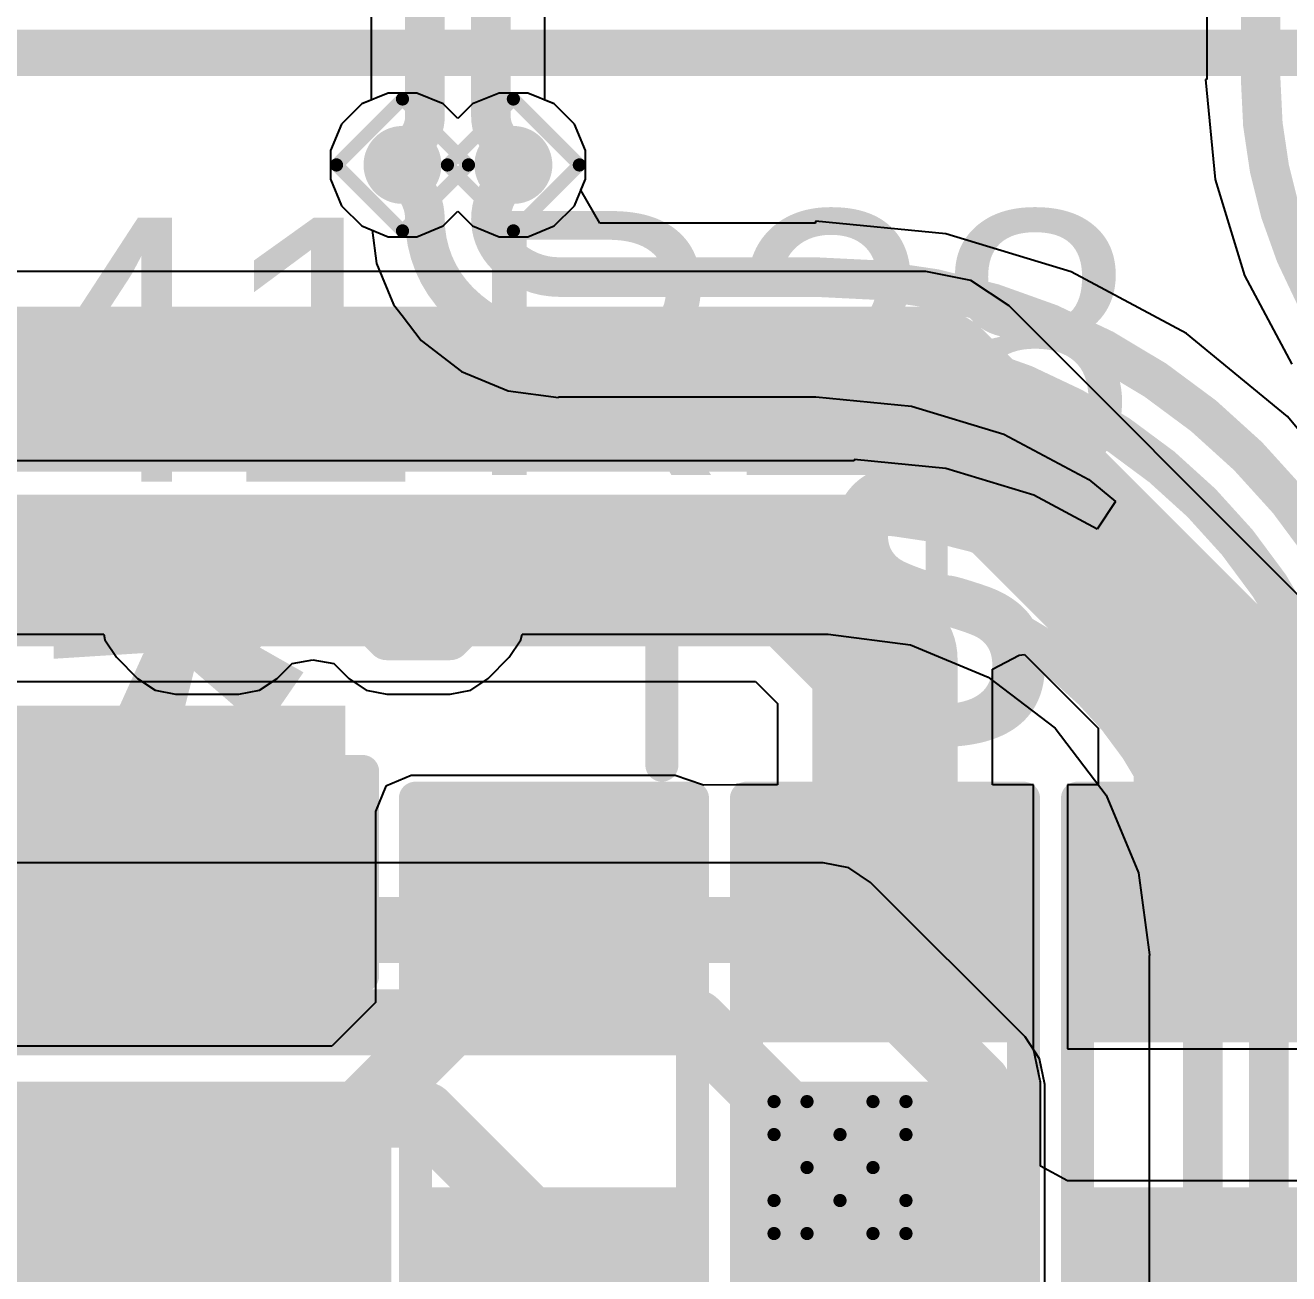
# Model space of a CAD drawing. Header units: inches. Extents: x -0.2 to 17.4, y -0.2 to 2.6.
# Drawn here: x 0.8295 to 1.021, y 0.4489 to 0.6382 of the extents above; entities that cross this region are included whole.
import ezdxf

# ---------------------------------------------------------------- set-up
doc = ezdxf.new("R2010")
doc.units = ezdxf.units.IN
doc.header["$MEASUREMENT"] = 0
for name, color, linetype in [('Bottom Layer', 5, 'Continuous'), ('Drill Drawing', 1, 'Continuous'), ('Top Layer', 1, 'Continuous'), ('Top Overlay', 2, 'Continuous'), ('Top Paste', 8, 'Continuous'), ('Top Solder', 216, 'Continuous'), ('Via Holes', 16, 'Continuous')]:
    doc.layers.add(name, color=color, linetype=linetype)
doc.styles.add('Arial', font='', dxfattribs={"height": 0.2})
doc.styles.add('Arial_Bold', font='', dxfattribs={"height": 0.2})
doc.styles.get('Arial').set_extended_font_data('Arial')
doc.styles.get('Arial_Bold').set_extended_font_data('Arial', bold=True)

# ---------------------------------------------------------------- blocks, each defined once
blk = doc.blocks.new('R___0603_3')
at = {"layer": 'Top Layer'}
for points in [[(-0.015, 0.0175), (-0.015, -0.0175), (-0.045, -0.0175), (-0.045, 0.0175)], [(0.045, 0.0175), (0.045, -0.0175), (0.015, -0.0175), (0.015, 0.0175)]]:
    blk.add_hatch(color=1, dxfattribs=at).paths.add_polyline_path(points)
at = {"layer": 'Top Paste'}
for points in [[(-0.015, 0.0175), (-0.015, -0.0175), (-0.045, -0.0175), (-0.045, 0.0175)], [(0.045, 0.0175), (0.045, -0.0175), (0.015, -0.0175), (0.015, 0.0175)]]:
    blk.add_hatch(color=8, dxfattribs=at).paths.add_polyline_path(points)
at = {"layer": 'Top Solder'}
for points in [[(-0.011, 0.0215), (-0.011, -0.0215), (-0.049, -0.0215), (-0.049, 0.0215)], [(0.049, 0.0215), (0.049, -0.0215), (0.011, -0.0215), (0.011, 0.0215)]]:
    blk.add_hatch(color=216, dxfattribs=at).paths.add_polyline_path(points)
at = {"layer": 'Top Overlay', "const_width": 0.005}
for points in [[(-0.048, -0.021), (-0.048, 0.021)], [(0.048, 0.021), (-0.048, 0.021)], [(0.048, -0.021), (0.048, 0.021)], [(0.048, -0.021), (-0.048, -0.021)]]:
    blk.add_lwpolyline(points, dxfattribs=at)
at = {"layer": 'Top Overlay', "const_width": 0.0025}
for points in [[(-0.04925, 0.021, 1), (-0.04675, 0.021, 1)], [(-0.04925, 0.021, 1), (-0.04675, 0.021, 1)], [(0.04675, 0.021, 1), (0.04925, 0.021, 1)], [(0.04675, 0.021, 1), (0.04925, 0.021, 1)], [(-0.04925, -0.021, 1), (-0.04675, -0.021, 1)], [(-0.04925, -0.021, 1), (-0.04675, -0.021, 1)], [(0.04675, -0.021, 1), (0.04925, -0.021, 1)], [(0.04675, -0.021, 1), (0.04925, -0.021, 1)]]:
    blk.add_lwpolyline(points, format="xyb", close=True, dxfattribs=at)
blk = doc.blocks.new('R___0603_24')
at = {"layer": 'Top Layer'}
for points in [[(-0.015, 0.0175), (-0.015, -0.0175), (-0.045, -0.0175), (-0.045, 0.0175)], [(0.045, 0.0175), (0.045, -0.0175), (0.015, -0.0175), (0.015, 0.0175)]]:
    blk.add_hatch(color=1, dxfattribs=at).paths.add_polyline_path(points)
at = {"layer": 'Top Paste'}
for points in [[(-0.015, 0.0175), (-0.015, -0.0175), (-0.045, -0.0175), (-0.045, 0.0175)], [(0.045, 0.0175), (0.045, -0.0175), (0.015, -0.0175), (0.015, 0.0175)]]:
    blk.add_hatch(color=8, dxfattribs=at).paths.add_polyline_path(points)
at = {"layer": 'Top Solder'}
for points in [[(-0.011, 0.0215), (-0.011, -0.0215), (-0.049, -0.0215), (-0.049, 0.0215)], [(0.049, 0.0215), (0.049, -0.0215), (0.011, -0.0215), (0.011, 0.0215)]]:
    blk.add_hatch(color=216, dxfattribs=at).paths.add_polyline_path(points)
at = {"layer": 'Top Overlay', "const_width": 0.005}
for points in [[(-0.048, 0.021), (0.048, 0.021)], [(-0.048, 0.021), (-0.048, -0.021)], [(0.048, 0.021), (0.048, -0.021)], [(-0.048, -0.021), (0.048, -0.021)]]:
    blk.add_lwpolyline(points, dxfattribs=at)
at = {"layer": 'Top Overlay', "const_width": 0.0025}
for points in [[(-0.04925, 0.021, 1), (-0.04675, 0.021, 1)], [(-0.04925, 0.021, 1), (-0.04675, 0.021, 1)], [(0.04675, 0.021, 1), (0.04925, 0.021, 1)], [(0.04675, 0.021, 1), (0.04925, 0.021, 1)], [(-0.04925, -0.021, 1), (-0.04675, -0.021, 1)], [(-0.04925, -0.021, 1), (-0.04675, -0.021, 1)], [(0.04675, -0.021, 1), (0.04925, -0.021, 1)], [(0.04675, -0.021, 1), (0.04925, -0.021, 1)]]:
    blk.add_lwpolyline(points, format="xyb", close=True, dxfattribs=at)
blk = doc.blocks.new('R___0603_29')
at = {"layer": 'Top Layer'}
for points in [[(-0.015, 0.0175), (-0.015, -0.0175), (-0.045, -0.0175), (-0.045, 0.0175)], [(0.045, 0.0175), (0.045, -0.0175), (0.015, -0.0175), (0.015, 0.0175)]]:
    blk.add_hatch(color=1, dxfattribs=at).paths.add_polyline_path(points)
at = {"layer": 'Top Paste'}
for points in [[(-0.015, 0.0175), (-0.015, -0.0175), (-0.045, -0.0175), (-0.045, 0.0175)], [(0.045, 0.0175), (0.045, -0.0175), (0.015, -0.0175), (0.015, 0.0175)]]:
    blk.add_hatch(color=8, dxfattribs=at).paths.add_polyline_path(points)
at = {"layer": 'Top Solder'}
for points in [[(-0.011, 0.0215), (-0.011, -0.0215), (-0.049, -0.0215), (-0.049, 0.0215)], [(0.049, 0.0215), (0.049, -0.0215), (0.011, -0.0215), (0.011, 0.0215)]]:
    blk.add_hatch(color=216, dxfattribs=at).paths.add_polyline_path(points)
at = {"layer": 'Top Overlay', "const_width": 0.005}
for points in [[(-0.048, 0.021), (0.048, 0.021)], [(-0.048, 0.021), (-0.048, -0.021)], [(0.048, 0.021), (0.048, -0.021)], [(-0.048, -0.021), (0.048, -0.021)]]:
    blk.add_lwpolyline(points, dxfattribs=at)
at = {"layer": 'Top Overlay', "const_width": 0.0025}
for points in [[(-0.04925, 0.021, 1), (-0.04675, 0.021, 1)], [(-0.04925, 0.021, 1), (-0.04675, 0.021, 1)], [(0.04675, 0.021, 1), (0.04925, 0.021, 1)], [(0.04675, 0.021, 1), (0.04925, 0.021, 1)], [(-0.04925, -0.021, 1), (-0.04675, -0.021, 1)], [(-0.04925, -0.021, 1), (-0.04675, -0.021, 1)], [(0.04675, -0.021, 1), (0.04925, -0.021, 1)], [(0.04675, -0.021, 1), (0.04925, -0.021, 1)]]:
    blk.add_lwpolyline(points, format="xyb", close=True, dxfattribs=at)
blk = doc.blocks.new('C___0603_81')
at = {"layer": 'Top Layer'}
for points in [[(-0.015, 0.0175), (-0.015, -0.0175), (-0.045, -0.0175), (-0.045, 0.0175)], [(0.045, 0.0175), (0.045, -0.0175), (0.015, -0.0175), (0.015, 0.0175)]]:
    blk.add_hatch(color=1, dxfattribs=at).paths.add_polyline_path(points)
at = {"layer": 'Top Paste'}
for points in [[(-0.015, 0.0175), (-0.015, -0.0175), (-0.045, -0.0175), (-0.045, 0.0175)], [(0.045, 0.0175), (0.045, -0.0175), (0.015, -0.0175), (0.015, 0.0175)]]:
    blk.add_hatch(color=8, dxfattribs=at).paths.add_polyline_path(points)
at = {"layer": 'Top Solder'}
for points in [[(-0.0126378, 0.0198622), (-0.0126378, -0.0198622), (-0.0473622, -0.0198622), (-0.0473622, 0.0198622)], [(0.0473622, 0.0198622), (0.0473622, -0.0198622), (0.0126378, -0.0198622), (0.0126378, 0.0198622)]]:
    blk.add_hatch(color=216, dxfattribs=at).paths.add_polyline_path(points)
at = {"layer": 'Top Overlay', "const_width": 0.005}
for points in [[(-0.018, 0.021), (-0.049, 0.021)], [(-0.049, -0.021), (-0.049, 0.021)], [(0.049, 0.021), (0.018, 0.021)], [(0.049, -0.021), (0.049, 0.021)], [(-0.018, -0.021), (-0.049, -0.021)], [(0.049, -0.021), (0.018, -0.021)]]:
    blk.add_lwpolyline(points, dxfattribs=at)
at = {"layer": 'Top Overlay', "const_width": 0.0025}
for points in [[(-0.05025, 0.021, 1), (-0.04775, 0.021, 1)], [(-0.05025, 0.021, 1), (-0.04775, 0.021, 1)], [(-0.01925, 0.021, 1), (-0.01675, 0.021, 1)], [(0.01675, 0.021, 1), (0.01925, 0.021, 1)], [(0.04775, 0.021, 1), (0.05025, 0.021, 1)], [(0.04775, 0.021, 1), (0.05025, 0.021, 1)], [(-0.05025, -0.021, 1), (-0.04775, -0.021, 1)], [(-0.05025, -0.021, 1), (-0.04775, -0.021, 1)], [(-0.01925, -0.021, 1), (-0.01675, -0.021, 1)], [(0.01675, -0.021, 1), (0.01925, -0.021, 1)], [(0.04775, -0.021, 1), (0.05025, -0.021, 1)], [(0.04775, -0.021, 1), (0.05025, -0.021, 1)]]:
    blk.add_lwpolyline(points, format="xyb", close=True, dxfattribs=at)
blk = doc.blocks.new('C___0603_82')
at = {"layer": 'Top Layer'}
for points in [[(-0.015, 0.0175), (-0.015, -0.0175), (-0.045, -0.0175), (-0.045, 0.0175)], [(0.045, 0.0175), (0.045, -0.0175), (0.015, -0.0175), (0.015, 0.0175)]]:
    blk.add_hatch(color=1, dxfattribs=at).paths.add_polyline_path(points)
at = {"layer": 'Top Paste'}
for points in [[(-0.015, 0.0175), (-0.015, -0.0175), (-0.045, -0.0175), (-0.045, 0.0175)], [(0.045, 0.0175), (0.045, -0.0175), (0.015, -0.0175), (0.015, 0.0175)]]:
    blk.add_hatch(color=8, dxfattribs=at).paths.add_polyline_path(points)
at = {"layer": 'Top Solder'}
for points in [[(-0.0126378, 0.0198622), (-0.0126378, -0.0198622), (-0.0473622, -0.0198622), (-0.0473622, 0.0198622)], [(0.0473622, 0.0198622), (0.0473622, -0.0198622), (0.0126378, -0.0198622), (0.0126378, 0.0198622)]]:
    blk.add_hatch(color=216, dxfattribs=at).paths.add_polyline_path(points)
at = {"layer": 'Top Overlay', "const_width": 0.005}
for points in [[(-0.049, -0.021), (-0.049, 0.021)], [(-0.018, 0.021), (-0.049, 0.021)], [(0.049, 0.021), (0.018, 0.021)], [(0.049, -0.021), (0.049, 0.021)], [(-0.018, -0.021), (-0.049, -0.021)], [(0.049, -0.021), (0.018, -0.021)]]:
    blk.add_lwpolyline(points, dxfattribs=at)
at = {"layer": 'Top Overlay', "const_width": 0.0025}
for points in [[(-0.05025, 0.021, 1), (-0.04775, 0.021, 1)], [(-0.05025, 0.021, 1), (-0.04775, 0.021, 1)], [(-0.01925, 0.021, 1), (-0.01675, 0.021, 1)], [(0.01675, 0.021, 1), (0.01925, 0.021, 1)], [(0.04775, 0.021, 1), (0.05025, 0.021, 1)], [(0.04775, 0.021, 1), (0.05025, 0.021, 1)], [(-0.05025, -0.021, 1), (-0.04775, -0.021, 1)], [(-0.05025, -0.021, 1), (-0.04775, -0.021, 1)], [(-0.01925, -0.021, 1), (-0.01675, -0.021, 1)], [(0.01675, -0.021, 1), (0.01925, -0.021, 1)], [(0.04775, -0.021, 1), (0.05025, -0.021, 1)], [(0.04775, -0.021, 1), (0.05025, -0.021, 1)]]:
    blk.add_lwpolyline(points, format="xyb", close=True, dxfattribs=at)

msp = doc.modelspace()

# ---------------------------------------------------------------- hatches: boundary and pattern name
at = {"layer": 'Bottom Layer'}
h = msp.add_hatch(color=5, dxfattribs=at)
edge = h.paths.add_edge_path()
edge.add_arc((0.8866796, 0.617), 0.0059055, 0, 360)
h = msp.add_hatch(color=5, dxfattribs=at)
edge = h.paths.add_edge_path()
edge.add_arc((0.9034906, 0.617), 0.0059055, 0, 360)
h = msp.add_hatch(color=5, dxfattribs=at)
edge = h.paths.add_edge_path()
edge.add_arc((0.953, 0.465), 0.011811, 0, 360)
at = {"layer": 'Top Layer'}
h = msp.add_hatch(color=1, dxfattribs=at)
edge = h.paths.add_edge_path()
edge.add_arc((0.8866796, 0.617), 0.0059055, 0, 360)
h = msp.add_hatch(color=1, dxfattribs=at)
edge = h.paths.add_edge_path()
edge.add_arc((0.9034906, 0.617), 0.0059055, 0, 360)
for points in [[(0.791, 0.49), (0.878, 0.49), (0.878, 0.535), (0.791, 0.535)], [(0.888, 0.483), (0.928, 0.483), (0.928, 0.519), (0.888, 0.519)], [(0.888, 0.488), (0.928, 0.488), (0.928, 0.519), (0.888, 0.519)], [(0.745, 0.43), (0.885, 0.43), (0.885, 0.478), (0.745, 0.478)], [(0.941, 0.428), (0.978, 0.428), (0.978, 0.478), (0.941, 0.478)]]:
    msp.add_hatch(color=1, dxfattribs=at).paths.add_polyline_path(points)
h = msp.add_hatch(color=1, dxfattribs=at)
edge = h.paths.add_edge_path()
edge.add_arc((0.953, 0.465), 0.011811, 0, 360)
at = {"layer": 'Via Holes'}
h = msp.add_hatch(color=7, dxfattribs=at)
edge = h.paths.add_edge_path()
edge.add_arc((0.8866796, 0.617), 0.003937, 0, 360)
h = msp.add_hatch(color=7, dxfattribs=at)
edge = h.paths.add_edge_path()
edge.add_arc((0.9034906, 0.617), 0.003937, 0, 360)
h = msp.add_hatch(color=7, dxfattribs=at)
edge = h.paths.add_edge_path()
edge.add_arc((0.953, 0.465), 0.0059055, 0, 360)

# ---------------------------------------------------------------- linework, layer by layer
at = {"layer": 'Bottom Layer'}
for p, q in [((0.8845104, 0.6279055), (0.8805021, 0.6262453)), ((0.8888488, 0.6279055), (0.8845104, 0.6279055)), ((0.8928571, 0.6262453), (0.8888488, 0.6279055)), ((0.9013214, 0.6279055), (0.8973131, 0.6262453)), ((0.9056598, 0.6279055), (0.9013214, 0.6279055)), ((0.9096681, 0.6262453), (0.9056598, 0.6279055)), ((0.8805021, 0.6262453), (0.8774343, 0.6231775)), ((0.8950851, 0.6240173), (0.8928571, 0.6262453)), ((0.8973131, 0.6262453), (0.8950851, 0.6240173)), ((0.9127359, 0.6231775), (0.9096681, 0.6262453)), ((0.8774343, 0.6231775), (0.8757741, 0.6191692)), ((0.9143961, 0.6191692), (0.9127359, 0.6231775)), ((0.8757741, 0.6191692), (0.8757741, 0.6148308)), ((0.9143961, 0.6148308), (0.9143961, 0.6191692)), ((0.8757741, 0.6148308), (0.8774343, 0.6108225)), ((0.9137027, 0.6131568), (0.9143961, 0.6148308)), ((0.916584, 0.6081894), (0.9137027, 0.6131568)), ((0.8774343, 0.6108225), (0.8805021, 0.6077547)), ((0.8805021, 0.6077547), (0.8820814, 0.6071006)), ((0.9166317, 0.6081567), (0.916584, 0.6081894)), ((0.9493016, 0.6081567), (0.9166317, 0.6081567)), ((0.969042, 0.6065429), (0.9493016, 0.6084872)), ((0.9493016, 0.6084872), (0.9493016, 0.6081567)), ((0.8820814, 0.6071006), (0.8827435, 0.6020712)), ((0.9880237, 0.6007849), (0.969042, 0.6065429)), ((0.8827435, 0.6020712), (0.8853209, 0.5958488)), ((1.0055174, 0.5914343), (0.9880237, 0.6007849)), ((0.8853209, 0.5958488), (0.886606, 0.594174)), ((0.886606, 0.594174), (0.889506, 0.5903763)), ((0.889506, 0.5903763), (0.8895068, 0.5903752)), ((0.8895068, 0.5903752), (0.8895069, 0.5903753)), ((0.8895069, 0.5903753), (0.8956073, 0.5856943)), ((1.0208507, 0.5788506), (1.0055174, 0.5914343)), ((0.8956073, 0.5856943), (0.9027115, 0.5827517)), ((0.9027115, 0.5827517), (0.9103352, 0.581748)), ((0.9103352, 0.581748), (0.9103352, 0.5818433)), ((0.9103352, 0.5818433), (0.9493016, 0.5818433)), ((0.9493016, 0.5818433), (0.9493544, 0.5818538)), ((0.9493544, 0.5818538), (0.963847, 0.5804264)), ((0.963847, 0.5804264), (0.9778335, 0.5761836)), ((1.0334344, 0.5635173), (1.0208507, 0.5788506)), ((0.9778335, 0.5761836), (0.9907235, 0.5692938)), ((0.9551423, 0.5721567), (0.8014853, 0.5721567)), ((0.9690329, 0.5709748), (0.9551423, 0.5723429)), ((0.9551423, 0.5723429), (0.9551423, 0.5721567)), ((0.9823896, 0.5669231), (0.9690329, 0.5709748)), ((0.9907235, 0.5692938), (0.9947625, 0.5659791)), ((0.9919712, 0.5618016), (0.9823896, 0.5669231)), ((0.9947625, 0.5659791), (0.9919712, 0.5618016)), ((0.8014353, 0.5458433), (0.8413906, 0.5458433)), ((0.8413906, 0.5458433), (0.8415587, 0.5449981)), ((0.9046303, 0.5449982), (0.9047984, 0.5458433)), ((0.9047984, 0.5458433), (0.9510001, 0.5458433)), ((0.9510001, 0.5458433), (0.9512276, 0.5458886)), ((0.9512276, 0.5458886), (0.9636611, 0.5442516)), ((0.8415587, 0.5449981), (0.8433268, 0.5423519)), ((0.9028622, 0.5423519), (0.9046303, 0.5449982)), ((0.9636611, 0.5442516), (0.9754593, 0.5393647)), ((0.8433268, 0.5423519), (0.8465266, 0.5391522)), ((0.8996622, 0.5391519), (0.9028619, 0.5423517)), ((0.9028619, 0.5423517), (0.9028622, 0.5423519)), ((0.8676622, 0.5391519), (0.8699337, 0.5414235)), ((0.8699337, 0.5414235), (0.8730945, 0.5419676)), ((0.8730945, 0.5419676), (0.8762553, 0.5414235)), ((0.8762553, 0.5414235), (0.8785266, 0.5391522)), ((0.8465266, 0.5391522), (0.8465268, 0.5391519)), ((0.8465268, 0.5391519), (0.8491731, 0.5373838)), ((0.865016, 0.5373838), (0.8676622, 0.5391519)), ((0.8785266, 0.5391522), (0.8785268, 0.5391519)), ((0.8785268, 0.5391519), (0.8811731, 0.5373838)), ((0.897016, 0.5373838), (0.8996622, 0.5391519)), ((0.9754593, 0.5393647), (0.9855907, 0.5315906)), ((0.8491731, 0.5373838), (0.8522945, 0.5367628)), ((0.8522945, 0.5367628), (0.852295, 0.5367629)), ((0.852295, 0.5367629), (0.861894, 0.5367629)), ((0.861894, 0.5367629), (0.8618945, 0.5367628)), ((0.8618945, 0.5367628), (0.865016, 0.5373838)), ((0.8811731, 0.5373838), (0.8842945, 0.5367628)), ((0.8842945, 0.5367628), (0.884295, 0.5367629)), ((0.884295, 0.5367629), (0.893894, 0.5367629)), ((0.893894, 0.5367629), (0.8938945, 0.5367628)), ((0.8938945, 0.5367628), (0.897016, 0.5373838)), ((0.9855907, 0.5315906), (0.9933648, 0.5214592)), ((0.9933648, 0.5214592), (0.9982517, 0.509661)), ((0.9504311, 0.5111959), (0.7350222, 0.5111959)), ((0.9543329, 0.5104198), (0.9504311, 0.5111959)), ((0.9576407, 0.5082096), (0.9543329, 0.5104198)), ((0.9982517, 0.509661), (0.9998887, 0.4972275)), ((0.9810515, 0.4847988), (0.9576407, 0.5082096)), ((0.9998887, 0.4972275), (0.9998434, 0.497)), ((0.9998434, 0.497), (0.9998434, 0.4047015)), ((0.9832617, 0.481491), (0.9810515, 0.4847988)), ((0.9840378, 0.4775892), (0.9832617, 0.481491)), ((0.9840378, 0.3981921), (0.9840378, 0.4775892))]:
    msp.add_line(p, q, dxfattribs=at)
at = {"layer": 'Bottom Layer', "const_width": 0.006}
for points in [[(0.8877915, 0.6143155, -0.198912367379658), (0.8866796, 0.617)], [(0.9034906, 0.617, -0.1989075266992258), (0.9023787, 0.6143156)], [(0.8877915, 0.6143156, -0.198912367379658), (0.8900851, 0.6087784)], [(0.9000851, 0.6088157, -0.198912367379658), (0.9023523, 0.6142892)], [(0.8952338, 0.5963184, -0.198912367379658), (0.8900851, 0.6087486)], [(0.9023524, 0.6033421, -0.198912367379658), (0.9000851, 0.6088157)], [(0.9104207, 0.6, -0.198912367379658), (0.9023524, 0.603342)], [(0.9493016, 0.6, -0.4142135623730951), (1.0420001, 0.5073015)], [(0.9103352, 0.59, -0.198912367379658), (0.8953418, 0.5962104)], [(0.9493016, 0.59, -0.4142135623730951), (1.0320001, 0.5073015)], [(0.9551423, 0.564, -0.4142135623730951), (1.0180001, 0.5011422)], [(0.9510001, 0.554, -0.4142135623730951), (1.0080001, 0.497)]]:
    msp.add_lwpolyline(points, format="xyb", dxfattribs=at)
at = {"layer": 'Bottom Layer'}
for points, const_width in [([(0.8851796, 0.617, 1), (0.8881796, 0.617, 1)], 0.003), ([(0.9019906, 0.617, 1), (0.9049906, 0.617, 1)], 0.003), ([(0.8862915, 0.6143156, 1), (0.8892915, 0.6143156, 1)], 0.003), ([(0.8862915, 0.6143155, 1), (0.8892915, 0.6143155, 1)], 0.003), ([(0.9008523, 0.6142892, 1), (0.9038523, 0.6142892, 1)], 0.003), ([(0.9008523, 0.6142892, 1), (0.9038523, 0.6142892, 1)], 0.003), ([(0.9008787, 0.6143156, 1), (0.9038787, 0.6143156, 1)], 0.003), ([(0.9008787, 0.6143156, 1), (0.9038787, 0.6143156, 1)], 0.003), ([(0.8885851, 0.6087784, 1), (0.8915851, 0.6087784, 1)], 0.003), ([(0.8885851, 0.6087784, 1), (0.8915851, 0.6087784, 1)], 0.003), ([(0.8885851, 0.6087486, 1), (0.8915851, 0.6087486, 1)], 0.003), ([(0.8885851, 0.6087486, 1), (0.8915851, 0.6087486, 1)], 0.003), ([(0.8985851, 0.6088157, 1), (0.9015851, 0.6088157, 1)], 0.003), ([(0.8985851, 0.6088157, 1), (0.9015851, 0.6088157, 1)], 0.003), ([(0.9008524, 0.6033421, 1), (0.9038524, 0.6033421, 1)], 0.003), ([(0.9008524, 0.603342, 1), (0.9038524, 0.603342, 1)], 0.003), ([(0.9089207, 0.6, 1), (0.9119207, 0.6, 1)], 0.003), ([(0.9089207, 0.6, 1), (0.9119207, 0.6, 1)], 0.003), ([(0.9478016, 0.6, 1), (0.9508016, 0.6, 1)], 0.003), ([(0.9478016, 0.6, 1), (0.9508016, 0.6, 1)], 0.003), ([(0.8937338, 0.5963184, 1), (0.8967338, 0.5963184, 1)], 0.003), ([(0.8937339, 0.5963184, 1), (0.8967339, 0.5963184, 1)], 0.003), ([(0.8938418, 0.5962105, 1), (0.8968418, 0.5962105, 1)], 0.003), ([(0.8938418, 0.5962104, 1), (0.8968418, 0.5962104, 1)], 0.003), ([(0.9088352, 0.59, 1), (0.9118352, 0.59, 1)], 0.003), ([(0.9088352, 0.59, 1), (0.9118352, 0.59, 1)], 0.003), ([(0.9478016, 0.59, 1), (0.9508016, 0.59, 1)], 0.003), ([(0.9478016, 0.59, 1), (0.9508016, 0.59, 1)], 0.003), ([(0.9536423, 0.564, 1), (0.9566423, 0.564, 1)], 0.003), ([(0.9536423, 0.564, 1), (0.9566423, 0.564, 1)], 0.003), ([(0.8355, 0.554, 1), (0.8385, 0.554, 1)], 0.003), ([(0.8355, 0.554, 1), (0.8385, 0.554, 1)], 0.003), ([(0.8440798, 0.554, 1), (0.8470798, 0.554, 1)], 0.003), ([(0.8440798, 0.554, 1), (0.8470798, 0.554, 1)], 0.003), ([(0.8667945, 0.554, 1), (0.8697945, 0.554, 1)], 0.003), ([(0.8667945, 0.554, 1), (0.8697945, 0.554, 1)], 0.003), ([(0.8763945, 0.554, 1), (0.8793945, 0.554, 1)], 0.003), ([(0.8763945, 0.554, 1), (0.8793945, 0.554, 1)], 0.003), ([(0.8991092, 0.554, 1), (0.9021092, 0.554, 1)], 0.003), ([(0.8991092, 0.554, 1), (0.9021092, 0.554, 1)], 0.003), ([(0.9021097, 0.554, 1), (0.9051097, 0.554, 1)], 0.003), ([(0.9021097, 0.554, 1), (0.9051097, 0.554, 1)], 0.003), ([(0.9495001, 0.554, 1), (0.9525001, 0.554, 1)], 0.003), ([(0.9495001, 0.554, 1), (0.9525001, 0.554, 1)], 0.003), ([(0.8635945, 0.5508, 1), (0.8665945, 0.5508, 1)], 0.003), ([(0.8635945, 0.5508, 1), (0.8665945, 0.5508, 1)], 0.003), ([(0.8795945, 0.5508, 1), (0.8825945, 0.5508, 1)], 0.003), ([(0.8795945, 0.5508, 1), (0.8825945, 0.5508, 1)], 0.003), ([(0.8475945, 0.5504853, 1), (0.8505945, 0.5504853, 1)], 0.003), ([(0.8475945, 0.5504853, 1), (0.8505945, 0.5504853, 1)], 0.003), ([(0.8955945, 0.5504853, 1), (0.8985945, 0.5504853, 1)], 0.003), ([(0.8955945, 0.5504853, 1), (0.8985945, 0.5504853, 1)], 0.003), ([(0.8475945, 0.5481196, 1), (0.8505945, 0.5481196, 1)], 0.003), ([(0.8475945, 0.5481196, 1), (0.8505945, 0.5481196, 1)], 0.003), ([(0.8635945, 0.5481196, 1), (0.8665945, 0.5481196, 1)], 0.003), ([(0.8635945, 0.5481196, 1), (0.8665945, 0.5481196, 1)], 0.003), ([(0.8795945, 0.5481196, 1), (0.8825945, 0.5481196, 1)], 0.003), ([(0.8795945, 0.5481196, 1), (0.8825945, 0.5481196, 1)], 0.003), ([(0.8955945, 0.5481196, 1), (0.8985945, 0.5481196, 1)], 0.003), ([(0.8955945, 0.5481196, 1), (0.8985945, 0.5481196, 1)], 0.003), ([(0.8507945, 0.5449196, 1), (0.8537945, 0.5449196, 1)], 0.003), ([(0.8507945, 0.5449196, 1), (0.8537945, 0.5449196, 1)], 0.003), ([(0.8603945, 0.5449196, 1), (0.8633945, 0.5449196, 1)], 0.003), ([(0.8603945, 0.5449196, 1), (0.8633945, 0.5449196, 1)], 0.003), ([(0.8827945, 0.5449196, 1), (0.8857945, 0.5449196, 1)], 0.003), ([(0.8827945, 0.5449196, 1), (0.8857945, 0.5449196, 1)], 0.003), ([(0.8923945, 0.5449196, 1), (0.8953945, 0.5449196, 1)], 0.003), ([(0.8923945, 0.5449196, 1), (0.8953945, 0.5449196, 1)], 0.003), ([(0.9479311, 0.501, 1), (0.9529311, 0.501, 1)], 0.005), ([(0.9479311, 0.501, 1), (0.9529311, 0.501, 1)], 0.005), ([(1.0165001, 0.5011422, 1), (1.0195001, 0.5011422, 1)], 0.003), ([(1.0165001, 0.5011422, 1), (1.0195001, 0.5011422, 1)], 0.003), ([(1.0065001, 0.497, 1), (1.0095001, 0.497, 1)], 0.003), ([(1.0065001, 0.497, 1), (1.0095001, 0.497, 1)], 0.003), ([(0.9285, 0.487, 1), (0.9335, 0.487, 1)], 0.005), ([(0.9285, 0.487, 1), (0.9335, 0.487, 1)], 0.005), ([(0.9713419, 0.4775892, 1), (0.9763419, 0.4775892, 1)], 0.005), ([(0.9713419, 0.4775892, 1), (0.9763419, 0.4775892, 1)], 0.005), ([(0.8875, 0.473, 1), (0.8925, 0.473, 1)], 0.005), ([(0.8875, 0.473, 1), (0.8925, 0.473, 1)], 0.005), ([(0.9505, 0.465, 1), (0.9555, 0.465, 1)], 0.005), ([(0.8549579, 0.459, 1), (0.8599579, 0.459, 1)], 0.005), ([(0.8549579, 0.459, 1), (0.8599579, 0.459, 1)], 0.005)]:
    msp.add_lwpolyline(points, format="xyb", close=True, dxfattribs=dict(at, const_width=const_width))
for points, const_width in [([(0.9023523, 0.6142892), (0.9023787, 0.6143156)], 0.006), ([(0.8900851, 0.6087486), (0.8900851, 0.6087784)], 0.006), ([(0.9104207, 0.6), (0.9493016, 0.6)], 0.006), ([(0.8952339, 0.5963184), (0.8953418, 0.5962105)], 0.006), ([(0.9103352, 0.59), (0.9493016, 0.59)], 0.006), ([(0.8014853, 0.564), (0.9551423, 0.564)], 0.006), ([(0.8014353, 0.554), (0.837, 0.554)], 0.006), ([(0.837, 0.554), (0.8455798, 0.554)], 0.006), ([(0.8455798, 0.554), (0.8490945, 0.5504853)], 0.006), ([(0.8650945, 0.5508), (0.8682945, 0.554)], 0.006), ([(0.8682945, 0.554), (0.8778945, 0.554)], 0.006), ([(0.8778945, 0.554), (0.8810945, 0.5508)], 0.006), ([(0.8970945, 0.5504853), (0.9006092, 0.554)], 0.006), ([(0.9006092, 0.554), (0.9036097, 0.554)], 0.006), ([(0.9036097, 0.554), (0.9510001, 0.554)], 0.006), ([(0.8650945, 0.5481196), (0.8650945, 0.5508)], 0.006), ([(0.8810945, 0.5481196), (0.8810945, 0.5508)], 0.006), ([(0.8490945, 0.5481196), (0.8490945, 0.5504853)], 0.006), ([(0.8970945, 0.5481196), (0.8970945, 0.5504853)], 0.006), ([(0.8490945, 0.5481196), (0.8522945, 0.5449196)], 0.006), ([(0.8618945, 0.5449196), (0.8650945, 0.5481196)], 0.006), ([(0.8810945, 0.5481196), (0.8842945, 0.5449196)], 0.006), ([(0.8938945, 0.5449196), (0.8970945, 0.5481196)], 0.006), ([(0.8522945, 0.5449196), (0.8618945, 0.5449196)], 0.006), ([(0.8842945, 0.5449196), (0.8938945, 0.5449196)], 0.006), ([(0.7307989, 0.501), (0.9504311, 0.501)], 0.01), ([(0.9504311, 0.501), (0.9738419, 0.4775892)], 0.01), ([(1.0180001, 0.3867732), (1.0180001, 0.5011422)], 0.006), ([(1.0080001, 0.4023632), (1.0080001, 0.497)], 0.006), ([(0.725, 0.487), (0.931, 0.487)], 0.01), ([(0.931, 0.487), (0.953, 0.465)], 0.01), ([(0.9738419, 0.368206), (0.9738419, 0.4775892)], 0.01), ([(0.501, 0.473), (0.89, 0.473)], 0.01), ([(0.89, 0.473), (0.951, 0.412)], 0.01), ([(0.467, 0.459), (0.8574579, 0.459)], 0.01), ([(0.8574579, 0.459), (0.9482519, 0.368206)], 0.01)]:
    msp.add_lwpolyline(points, dxfattribs=dict(at, const_width=const_width))
at = {"layer": 'Drill Drawing', "const_width": 0.002}
for points in [[(0.8766796, 0.617), (0.8866796, 0.627)], [(0.8866796, 0.627), (0.8966796, 0.617)], [(0.8934906, 0.617), (0.9034906, 0.627)], [(0.9034906, 0.627), (0.9134906, 0.617)], [(0.8766796, 0.617), (0.8866796, 0.607)], [(0.8866796, 0.607), (0.8966796, 0.617)], [(0.8934906, 0.617), (0.9034906, 0.607)], [(0.9034906, 0.607), (0.9134906, 0.617)], [(0.943, 0.47), (0.943, 0.475)], [(0.943, 0.475), (0.948, 0.475)], [(0.948, 0.475), (0.953, 0.47)], [(0.953, 0.47), (0.958, 0.475)], [(0.958, 0.475), (0.963, 0.475)], [(0.963, 0.47), (0.963, 0.475)], [(0.943, 0.47), (0.948, 0.465)], [(0.958, 0.465), (0.963, 0.47)], [(0.943, 0.46), (0.948, 0.465)], [(0.958, 0.465), (0.963, 0.46)], [(0.943, 0.455), (0.943, 0.46)], [(0.948, 0.455), (0.953, 0.46)], [(0.953, 0.46), (0.958, 0.455)], [(0.963, 0.455), (0.963, 0.46)], [(0.943, 0.455), (0.948, 0.455)], [(0.958, 0.455), (0.963, 0.455)]]:
    msp.add_lwpolyline(points, dxfattribs=at)
at = {"layer": 'Drill Drawing', "const_width": 0.001}
for points in [[(0.8861796, 0.627, 1), (0.8871796, 0.627, 1)], [(0.8861796, 0.627, 1), (0.8871796, 0.627, 1)], [(0.9029906, 0.627, 1), (0.9039906, 0.627, 1)], [(0.9029906, 0.627, 1), (0.9039906, 0.627, 1)], [(0.8761796, 0.617, 1), (0.8771796, 0.617, 1)], [(0.8761796, 0.617, 1), (0.8771796, 0.617, 1)], [(0.8929906, 0.617, 1), (0.8939906, 0.617, 1)], [(0.8929906, 0.617, 1), (0.8939906, 0.617, 1)], [(0.8961796, 0.617, 1), (0.8971796, 0.617, 1)], [(0.8961796, 0.617, 1), (0.8971796, 0.617, 1)], [(0.9129906, 0.617, 1), (0.9139906, 0.617, 1)], [(0.9129906, 0.617, 1), (0.9139906, 0.617, 1)], [(0.8861796, 0.607, 1), (0.8871796, 0.607, 1)], [(0.8861796, 0.607, 1), (0.8871796, 0.607, 1)], [(0.9029906, 0.607, 1), (0.9039906, 0.607, 1)], [(0.9029906, 0.607, 1), (0.9039906, 0.607, 1)], [(0.9425, 0.475, 1), (0.9435, 0.475, 1)], [(0.9425, 0.475, 1), (0.9435, 0.475, 1)], [(0.9475, 0.475, 1), (0.9485, 0.475, 1)], [(0.9475, 0.475, 1), (0.9485, 0.475, 1)], [(0.9575, 0.475, 1), (0.9585, 0.475, 1)], [(0.9575, 0.475, 1), (0.9585, 0.475, 1)], [(0.9625, 0.475, 1), (0.9635, 0.475, 1)], [(0.9625, 0.475, 1), (0.9635, 0.475, 1)], [(0.9425, 0.47, 1), (0.9435, 0.47, 1)], [(0.9425, 0.47, 1), (0.9435, 0.47, 1)], [(0.9525, 0.47, 1), (0.9535, 0.47, 1)], [(0.9525, 0.47, 1), (0.9535, 0.47, 1)], [(0.9625, 0.47, 1), (0.9635, 0.47, 1)], [(0.9625, 0.47, 1), (0.9635, 0.47, 1)], [(0.9475, 0.465, 1), (0.9485, 0.465, 1)], [(0.9475, 0.465, 1), (0.9485, 0.465, 1)], [(0.9575, 0.465, 1), (0.9585, 0.465, 1)], [(0.9575, 0.465, 1), (0.9585, 0.465, 1)], [(0.9425, 0.46, 1), (0.9435, 0.46, 1)], [(0.9425, 0.46, 1), (0.9435, 0.46, 1)], [(0.9525, 0.46, 1), (0.9535, 0.46, 1)], [(0.9525, 0.46, 1), (0.9535, 0.46, 1)], [(0.9625, 0.46, 1), (0.9635, 0.46, 1)], [(0.9625, 0.46, 1), (0.9635, 0.46, 1)], [(0.9425, 0.455, 1), (0.9435, 0.455, 1)], [(0.9425, 0.455, 1), (0.9435, 0.455, 1)], [(0.9475, 0.455, 1), (0.9485, 0.455, 1)], [(0.9475, 0.455, 1), (0.9485, 0.455, 1)], [(0.9575, 0.455, 1), (0.9585, 0.455, 1)], [(0.9575, 0.455, 1), (0.9585, 0.455, 1)], [(0.9625, 0.455, 1), (0.9635, 0.455, 1)], [(0.9625, 0.455, 1), (0.9635, 0.455, 1)]]:
    msp.add_lwpolyline(points, format="xyb", close=True, dxfattribs=at)
at = {"layer": 'Top Layer'}
for p, q in [((0.8819284, 0.645139), (0.8819284, 0.6268361)), ((0.9082418, 0.6268361), (0.9082418, 0.645139)), ((1.0086072, 0.6449758), (1.0086072, 0.6299614)), ((1.0086072, 0.6299614), (1.0083896, 0.6299614)), ((1.0083896, 0.6299614), (1.009883, 0.6147984)), ((0.8819284, 0.6268361), (0.8805021, 0.6262453)), ((0.9096681, 0.6262453), (0.9082418, 0.6268361)), ((0.8805021, 0.6262453), (0.8774343, 0.6231775)), ((0.9127359, 0.6231775), (0.9096681, 0.6262453)), ((0.8774343, 0.6231775), (0.8757741, 0.6191692)), ((0.9143961, 0.6191692), (0.9127359, 0.6231775)), ((0.8757741, 0.6191692), (0.8757741, 0.6148308)), ((0.9143961, 0.6148308), (0.9143961, 0.6191692)), ((0.8757741, 0.6148308), (0.8774343, 0.6108225)), ((0.9127359, 0.6108225), (0.9143961, 0.6148308)), ((1.009883, 0.6147984), (1.0143059, 0.6002181)), ((0.8774343, 0.6108225), (0.8805021, 0.6077547)), ((0.8928571, 0.6077547), (0.8950851, 0.6099827)), ((0.8950851, 0.6099827), (0.8973131, 0.6077547)), ((0.9096681, 0.6077547), (0.9127359, 0.6108225)), ((0.8805021, 0.6077547), (0.8845104, 0.6060945)), ((0.8888488, 0.6060945), (0.8928571, 0.6077547)), ((0.8973131, 0.6077547), (0.9013214, 0.6060945)), ((0.9056598, 0.6060945), (0.9096681, 0.6077547)), ((0.8845104, 0.6060945), (0.8888488, 0.6060945)), ((0.9013214, 0.6060945), (0.9056598, 0.6060945)), ((0.9660001, 0.6008428), (0.713, 0.6008428)), ((0.9728283, 0.5994846), (0.9660001, 0.6008428)), ((0.9786169, 0.5956168), (0.9728283, 0.5994846)), ((1.0143059, 0.6002181), (1.0214883, 0.5867808)), ((1.0226167, 0.551617), (0.9786169, 0.5956168)), ((0.9761324, 0.540563), (0.9801356, 0.5426719)), ((0.9801356, 0.5426719), (0.980977, 0.5427895)), ((0.980977, 0.5427895), (0.9921571, 0.5316094)), ((0.9761324, 0.523), (0.9761324, 0.540563)), ((0.7907573, 0.5386865), (0.9401742, 0.5386865)), ((0.9401742, 0.5386865), (0.9435054, 0.5353553)), ((0.9435054, 0.5353553), (0.9435054, 0.523)), ((0.9921571, 0.5316094), (0.9921571, 0.523)), ((0.888, 0.524412), (0.8841731, 0.5228269)), ((0.9279999, 0.524412), (0.888, 0.524412)), ((0.9321379, 0.5230001), (0.9279999, 0.524412)), ((0.9323189, 0.5229855), (0.9321379, 0.5230001)), ((0.9321379, 0.5230001), (0.9321379, 0.5230001)), ((0.937319, 0.5230001), (0.9323189, 0.5229855)), ((0.937319, 0.523), (0.937319, 0.5230001)), ((0.9435054, 0.523), (0.937319, 0.523)), ((0.9823189, 0.523), (0.9761324, 0.523)), ((0.9823189, 0.4830002), (0.9823189, 0.523)), ((0.9921571, 0.523), (0.9874999, 0.523)), ((0.9874999, 0.523), (0.9874999, 0.483)), ((0.8841731, 0.5228269), (0.882588, 0.519)), ((0.882588, 0.519), (0.882588, 0.4900072)), ((0.882588, 0.4900072), (0.8759928, 0.483412)), ((0.8759928, 0.483412), (0.7884155, 0.483412)), ((0.982319, 0.4830001), (0.9823189, 0.4830002)), ((0.9823191, 0.4830001), (0.982319, 0.4830001)), ((0.983346, 0.4781593), (0.9823191, 0.4830001)), ((0.9874999, 0.483), (1.0324999, 0.483)), ((0.983412, 0.478), (0.983346, 0.4781593)), ((0.983412, 0.4652021), (0.983412, 0.478)), ((0.9875, 0.463), (0.983412, 0.4652021)), ((1.0324999, 0.463), (0.9875, 0.463))]:
    msp.add_line(p, q, dxfattribs=at)
for points, const_width in [([(0.8900851, 0.624386), (0.8900851, 0.6570857)], 0.006), ([(0.9000851, 0.624386), (0.9000851, 0.6570857)], 0.006), ([(1.0167639, 0.6299614), (1.0167639, 0.6569225)], 0.006), ([(0.8877842, 0.6196771), (0.8877915, 0.6196844)], 0.006), ([(0.8877915, 0.6196844), (0.8883824, 0.6202753)], 0.006), ([(0.9017878, 0.6202753), (0.9023787, 0.6196844)], 0.006), ([(0.9023787, 0.6196844), (0.902386, 0.6196771)], 0.006), ([(0.713, 0.583), (0.9660001, 0.583)], 0.025), ([(0.9660001, 0.583), (1.0099999, 0.5390002)], 0.025), ([(0.784, 0.555), (0.9469315, 0.555)], 0.022), ([(0.9469315, 0.555), (0.9598189, 0.5421126)], 0.022), ([(0.9598189, 0.503), (0.9598189, 0.5421126)], 0.022), ([(1.0099999, 0.503), (1.0099999, 0.5390002)], 0.025), ([(0.8971379, 0.493), (0.9076379, 0.5035)], 0.01), ([(0.9076379, 0.5035), (0.908, 0.5035)], 0.01), ([(0.8971379, 0.4901379), (0.8971379, 0.493)], 0.01), ([(0.861, 0.454), (0.8971379, 0.4901379)], 0.01), ([(0.815, 0.454), (0.861, 0.454)], 0.01)]:
    msp.add_lwpolyline(points, dxfattribs=dict(at, const_width=const_width))
for points, const_width in [([(1.0152639, 0.6299614, 1), (1.0182639, 0.6299614, 1)], 0.003), ([(1.0152639, 0.6299614, 1), (1.0182639, 0.6299614, 1)], 0.003), ([(0.8885851, 0.624386, 1), (0.8915851, 0.624386, 1)], 0.003), ([(0.8885851, 0.624386, 1), (0.8915851, 0.624386, 1)], 0.003), ([(0.8985851, 0.624386, 1), (0.9015851, 0.624386, 1)], 0.003), ([(0.8985851, 0.624386, 1), (0.9015851, 0.624386, 1)], 0.003), ([(0.8862842, 0.6196771, 1), (0.8892842, 0.6196771, 1)], 0.003), ([(0.8862842, 0.6196771, 1), (0.8892842, 0.6196771, 1)], 0.003), ([(0.8862842, 0.6196771, 1), (0.8892842, 0.6196771, 1)], 0.003), ([(0.8862915, 0.6196845, 1), (0.8892915, 0.6196845, 1)], 0.003), ([(0.8862915, 0.6196844, 1), (0.8892915, 0.6196844, 1)], 0.003), ([(0.8862915, 0.6196844, 1), (0.8892915, 0.6196844, 1)], 0.003), ([(0.8868824, 0.6202753, 1), (0.8898824, 0.6202753, 1)], 0.003), ([(0.8868824, 0.6202753, 1), (0.8898824, 0.6202753, 1)], 0.003), ([(0.9002878, 0.6202753, 1), (0.9032878, 0.6202753, 1)], 0.003), ([(0.9002878, 0.6202753, 1), (0.9032878, 0.6202753, 1)], 0.003), ([(0.9008787, 0.6196845, 1), (0.9038787, 0.6196845, 1)], 0.003), ([(0.9008787, 0.6196844, 1), (0.9038787, 0.6196844, 1)], 0.003), ([(0.9008787, 0.6196844, 1), (0.9038787, 0.6196844, 1)], 0.003), ([(0.900886, 0.6196771, 1), (0.903886, 0.6196771, 1)], 0.003), ([(0.900886, 0.6196771, 1), (0.903886, 0.6196771, 1)], 0.003), ([(0.900886, 0.6196771, 1), (0.903886, 0.6196771, 1)], 0.003), ([(0.8851796, 0.617, 1), (0.8881796, 0.617, 1)], 0.003), ([(0.9019906, 0.617, 1), (0.9049906, 0.617, 1)], 0.003), ([(0.9597501, 0.583, 1), (0.9722501, 0.583, 1)], 0.0125), ([(0.9597501, 0.583, 1), (0.9722501, 0.583, 1)], 0.0125), ([(0.9414315, 0.555, 1), (0.9524315, 0.555, 1)], 0.011), ([(0.9414315, 0.555, 1), (0.9524315, 0.555, 1)], 0.011), ([(0.9543189, 0.5421126, 1), (0.9653189, 0.5421126, 1)], 0.011), ([(0.9543189, 0.5421126, 1), (0.9653189, 0.5421126, 1)], 0.011), ([(1.0037499, 0.5390002, 1), (1.0162499, 0.5390002, 1)], 0.0125), ([(1.0037499, 0.5390002, 1), (1.0162499, 0.5390002, 1)], 0.0125), ([(1.0037499, 0.503, 1), (1.0162499, 0.503, 1)], 0.0125), ([(0.9543189, 0.503, 1), (0.9653189, 0.503, 1)], 0.011), ([(0.9051379, 0.5035, 1), (0.9101379, 0.5035, 1)], 0.005), ([(0.9051379, 0.5035, 1), (0.9101379, 0.5035, 1)], 0.005), ([(0.9055, 0.5035, 1), (0.9105, 0.5035, 1)], 0.005), ([(0.8946379, 0.493, 1), (0.8996379, 0.493, 1)], 0.005), ([(0.8946379, 0.493, 1), (0.8996379, 0.493, 1)], 0.005), ([(0.8946379, 0.4901379, 1), (0.8996379, 0.4901379, 1)], 0.005), ([(0.8946379, 0.4901379, 1), (0.8996379, 0.4901379, 1)], 0.005), ([(0.8585, 0.454, 1), (0.8635, 0.454, 1)], 0.005), ([(0.8585, 0.454, 1), (0.8635, 0.454, 1)], 0.005)]:
    msp.add_lwpolyline(points, format="xyb", close=True, dxfattribs=dict(at, const_width=const_width))
at = {"layer": 'Top Layer', "const_width": 0.006}
for points in [[(1.0370757, 0.5809244, -0.198912367379658), (1.0167639, 0.6299614)], [(0.8900851, 0.624386, -0.198912367379658), (0.8883824, 0.6202753)], [(0.9017878, 0.6202753, -0.198912367379658), (0.9000851, 0.624386)], [(0.8866796, 0.617, -0.1981965856299332), (0.8877842, 0.6196771)], [(0.8877842, 0.6196771, -0.0006886332434776), (0.8877915, 0.6196845)], [(0.9023787, 0.6196845, -0.0006886332434777), (0.902386, 0.6196771)], [(0.902386, 0.6196771, -0.1981965856299332), (0.9034906, 0.617)]]:
    msp.add_lwpolyline(points, format="xyb", dxfattribs=at)
at = {"layer": 'Top Overlay'}
for points, const_width in [([(0.704, 0.634), (1.2601416, 0.634)], 0.007), ([(0.827, 0.563048), (0.832, 0.558048)], 0.005), ([(0.921, 0.554), (0.926, 0.559)], 0.005), ([(0.926, 0.526), (0.926, 0.559)], 0.005), ([(0.927, 0.559), (0.932, 0.554)], 0.005), ([(0.821, 0.558048), (0.832, 0.558048)], 0.005), ([(0.921, 0.554), (0.932, 0.554)], 0.005)]:
    msp.add_lwpolyline(points, dxfattribs=dict(at, const_width=const_width))
at = {"layer": 'Top Overlay', "const_width": 0.0025}
for points in [[(0.92475, 0.559, 1), (0.92725, 0.559, 1)], [(0.92475, 0.559, 1), (0.92725, 0.559, 1)], [(0.92575, 0.559, 1), (0.92825, 0.559, 1)], [(0.83075, 0.558048, 1), (0.83325, 0.558048, 1)], [(0.83075, 0.558048, 1), (0.83325, 0.558048, 1)], [(0.91975, 0.554, 1), (0.92225, 0.554, 1)], [(0.91975, 0.554, 1), (0.92225, 0.554, 1)], [(0.93075, 0.554, 1), (0.93325, 0.554, 1)], [(0.93075, 0.554, 1), (0.93325, 0.554, 1)], [(0.92475, 0.526, 1), (0.92725, 0.526, 1)]]:
    msp.add_lwpolyline(points, format="xyb", close=True, dxfattribs=at)

# ---------------------------------------------------------------- block references
for name, p, rotation in [('C___0603_82', (0.8096379, 0.476048), 270), ('C___0603_81', (0.8596379, 0.476048), 270), ('R___0603_29', (0.9096379, 0.473), 90), ('R___0603_3', (0.9598189, 0.473), 270), ('R___0603_24', (1.0099999, 0.473), 90)]:
    msp.add_blockref(name, p, dxfattribs=dict(rotation=rotation))

# ---------------------------------------------------------------- texts
at = {"layer": 'Top Overlay', "style": 'Arial'}
for s, p in [('C41', (0.7873484, 0.5690065)), ('R28', (0.8956839, 0.5700065))]:
    msp.add_text(s, height=0.04, dxfattribs=at).set_placement(p)
at = {"layer": 'Top Overlay', "style": 'Arial_Bold'}
for s, height, rotation, p in [('$', 0.045, 360, (0.95, 0.5280388)), ('*', 0.07, 90, (0.9038161, 0.528048))]:
    msp.add_text(s, height=height, rotation=rotation, dxfattribs=at).set_placement(p)

doc.saveas('drawing.dxf')
